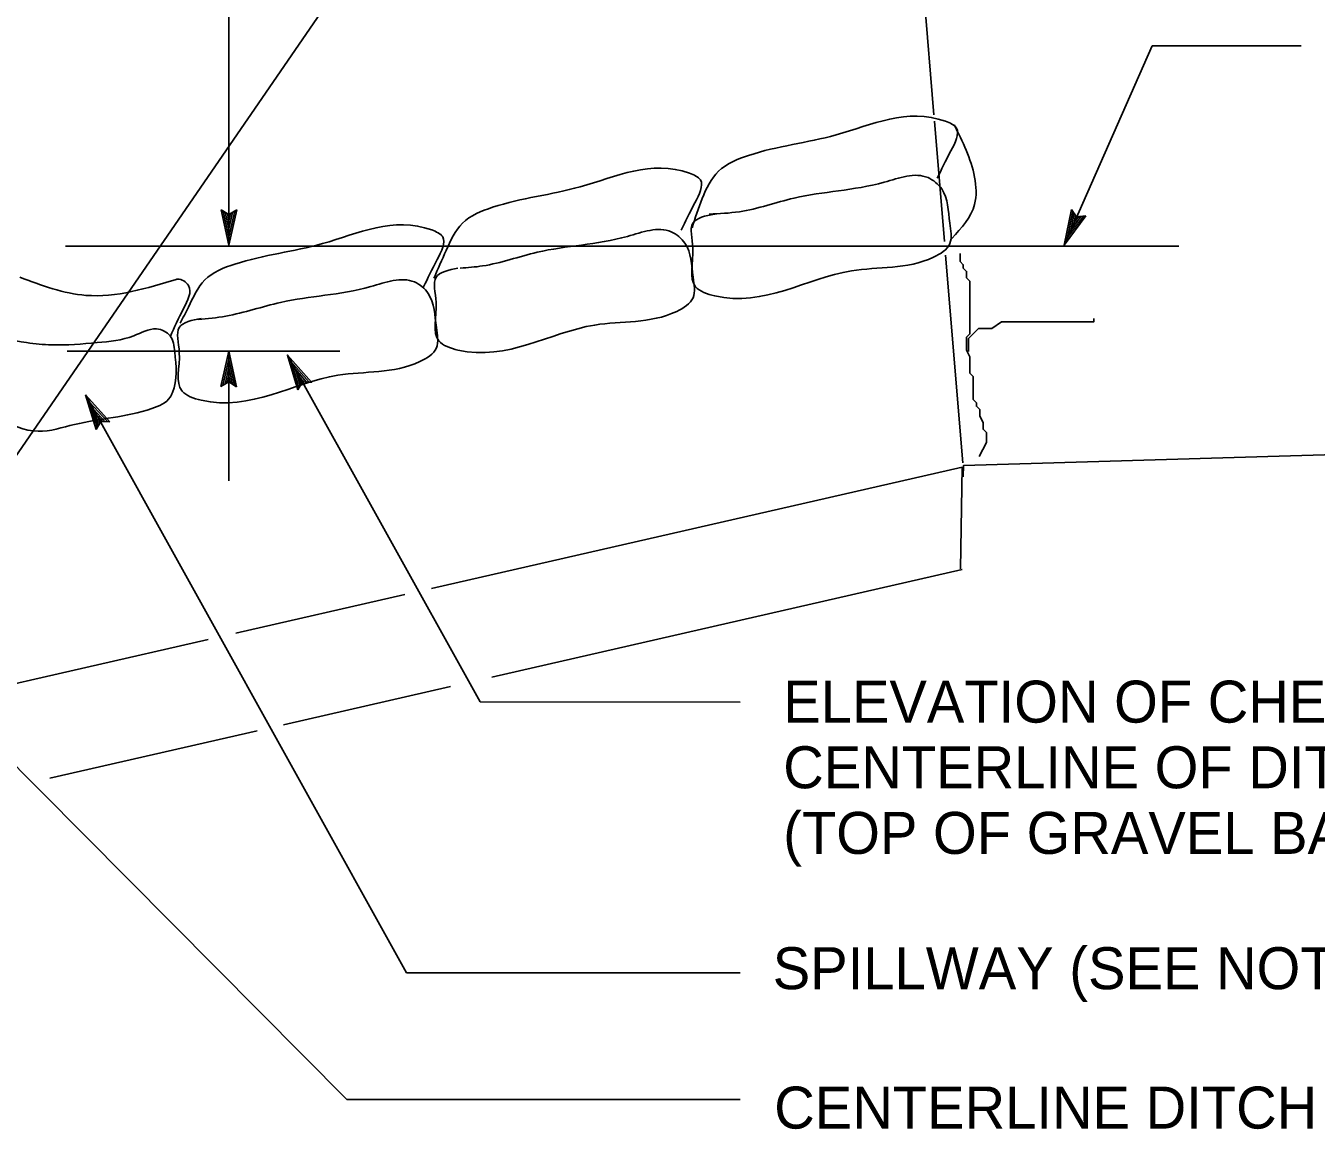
# Model space of a CAD drawing. Extents: x -894 to 866, y -476 to 714.
# Drawn here: x 334.8 to 549.8, y -170.8 to 13.1 of the extents above; entities that cross this region are included whole.
import ezdxf

# ---------------------------------------------------------------- set-up
doc = ezdxf.new("R2010")
doc.units = 0
for name, color, linetype in [('1 Control', 7, 'Continuous'), ('57 Undefined', 7, 'Continuous'), ('60 Nongeo Data', 7, 'Continuous'), ('63 Seal and Sig', 7, 'Continuous')]:
    doc.layers.add(name, color=color, linetype=linetype)

msp = doc.modelspace()

# ---------------------------------------------------------------- linework, layer by layer
at = {"layer": '1 Control'}
for points in [[(493.6606, -58.6934), (494.8575, -56.3198), (494.8575, -55.7722), (494.8575, -55.2242), (494.8575, -54.6761), (494.3087, -54.1277), (494.3087, -53.5797), (494.3087, -53.0316), (493.7602, -51.936), (493.7602, -51.3879), (493.7602, -50.8403), (493.2114, -50.2923), (493.2114, -49.7442), (492.6626, -49.1962), (492.6626, -48.6482), (492.6626, -47.5521), (492.6622, -47.0045), (492.6622, -46.4561), (492.6626, -45.36), (492.1138, -44.812), (492.1134, -44.2643), (492.1138, -43.1683), (492.1138, -42.0726), (491.5646, -40.9765), (491.5646, -40.4285), (491.5646, -39.8805), (491.5646, -39.3325), (491.5646, -38.7848), (492.1138, -38.2368), (492.1138, -37.6888), (492.1134, -36.5923), (492.1134, -36.0447), (492.1138, -35.4966), (492.1138, -34.4006), (492.1138, -33.8529), (492.1138, -33.3049), (492.1138, -32.7569), (492.1138, -32.2088), (492.1138, -31.6608), (492.1138, -31.1128), (492.1138, -30.5652), (492.1138, -30.0171), (492.1138, -29.4691), (491.5646, -28.9211), (491.5654, -28.3734), (491.5646, -27.8254), (491.0162, -27.2774), (491.0162, -26.7293), (490.4673, -26.1809), (490.4673, -25.6333), (490.4673, -25.0852), (490.4673, -24.8679)], [(491.9024, -41.1825), (491.9024, -38.9907), (493, -37.8947), (493.5488, -37.3466), (495.1953, -37.3466), (495.7441, -37.3466), (497.3902, -36.251), (497.9394, -36.251), (499.0362, -36.251), (499.585, -36.251), (500.6831, -36.251), (501.2319, -36.251), (501.7803, -36.251), (502.3291, -36.251), (502.8779, -36.251), (503.9756, -36.251), (505.0728, -36.251), (506.1709, -36.251), (507.2681, -36.251), (507.8169, -36.251), (509.463, -36.251), (510.0122, -36.251), (511.1094, -36.251), (511.6582, -36.251), (512.2071, -36.251), (512.7559, -36.251), (512.7559, -36.251), (512.7559, -35.7025)], [(490.9961, -62.0899), (491.065, -60.1773), (556.8164, -58.2285)]]:
    msp.add_lwpolyline(points, dxfattribs=at)
at = {"layer": '57 Undefined'}
for p, q in [((278.4363, -138.1941), (456.3395, 120.7294)), ((368.6184, -23.4829), (367.3341, -17.5719)), ((367.3341, -17.5719), (367.3341, -17.5719)), ((367.3341, -17.5719), (368.6396, -18.3648)), ((368.6207, -22.1136), (367.6865, -17.8045)), ((368.6318, -20.7632), (368.027, -17.9801)), ((368.6385, -19.4038), (368.3798, -18.2128)), ((369.9621, -17.5829), (368.6184, -23.4829)), ((369.6105, -17.7943), (368.6247, -22.1246)), ((369.2558, -18.023), (368.6318, -20.7632)), ((368.914, -18.1951), (368.6385, -19.4038)), ((368.6396, -18.3648), (369.9621, -17.5829)), ((369.9621, -17.5829), (369.9621, -17.5829)), ((507.8417, -23.4341), (509.0193, -17.501)), ((511.4252, -18.5581), (507.8417, -23.4341)), ((511.0189, -18.612), (508.3886, -22.1908)), ((508.3894, -22.1789), (509.25, -17.8545)), ((508.9378, -20.9451), (509.4921, -18.1514)), ((510.6023, -18.6805), (508.9378, -20.9451)), ((509.0193, -17.501), (509.0193, -17.501)), ((509.0193, -17.501), (509.9008, -18.7482)), ((509.4858, -19.701), (509.7228, -18.5057)), ((510.2201, -18.7018), (509.4858, -19.701)), ((509.9008, -18.7482), (511.4252, -18.5581)), ((511.4252, -18.5581), (511.4252, -18.5581)), ((526.9314, -23.6309), (341.3763, -23.6211)), ((368.6184, -23.4829), (368.6184, -23.4829)), ((507.8417, -23.4341), (507.8417, -23.4341)), ((387.0959, -41.121), (341.6594, -41.1187)), ((367.294, -47.0395), (368.6184, -41.1356)), ((367.6444, -46.8269), (368.6168, -42.4935)), ((368.6184, -41.1356), (368.6184, -41.1356)), ((368.6184, -41.1356), (369.9219, -47.0419)), ((368.6184, -62.745), (368.6184, -41.1356)), ((368.6207, -42.5045), (369.5688, -46.8104)), ((378.3865, -41.7706), (378.3865, -41.7706)), ((367.9987, -46.597), (368.614, -43.8549)), ((368.614, -43.8549), (369.2278, -46.636)), ((368.6136, -46.2533), (367.294, -47.0395)), ((367.294, -47.0395), (367.294, -47.0395)), ((368.34, -46.4238), (368.6117, -45.2143)), ((368.6117, -45.2143), (368.8739, -46.4041)), ((369.9219, -47.0419), (368.6136, -46.2533)), ((369.9219, -47.0419), (369.9219, -47.0419)), ((382.3983, -46.2978), (382.3983, -46.2978)), ((344.733, -48.4242), (398.2219, -144.7358)), ((346.5373, -54.2001), (344.733, -48.4242)), ((344.733, -48.4242), (344.733, -48.4242)), ((344.733, -48.4242), (348.8145, -52.8883)), ((380.101, -47.5738), (380.101, -47.5738)), ((346.7346, -53.8403), (345.4105, -49.6017)), ((345.4192, -49.6088), (348.3928, -52.8647)), ((346.9263, -53.4643), (346.0885, -50.7816)), ((346.0885, -50.7816), (348.0101, -52.8836)), ((347.2873, -52.8592), (346.5373, -54.2001)), ((347.1357, -53.1438), (346.7661, -51.9604)), ((346.7661, -51.9604), (347.5881, -52.86)), ((348.8145, -52.8883), (347.2873, -52.8592)), ((348.8145, -52.8883), (348.8145, -52.8883)), ((346.5373, -54.2001), (346.5373, -54.2001))]:
    msp.add_line(p, q, dxfattribs=at)
msp.add_lwpolyline([(380.101, -47.5738), (378.3865, -41.7706), (382.3987, -46.2978), (381.9916, -46.2836), (379.0546, -42.9659), (380.305, -47.2214), (380.5089, -46.8702), (379.705, -44.149), (381.5845, -46.2694), (381.1774, -46.2553), (380.3644, -45.3383), (380.7128, -46.5183), (380.8715, -46.245), (382.3987, -46.2978), (380.8715, -46.245)], close=True, dxfattribs=at)
at = {"layer": '60 Nongeo Data'}
for p, q in [((486.1292, -1.7254), (481.0032, 60.0181)), ((487.8544, -22.8317), (486.1922, -2.8113)), ((490.9433, -59.7084), (488.0705, -25.1069)), ((490.8142, -60.4509), (490.5256, -77.3773))]:
    msp.add_line(p, q, dxfattribs=at)
for points in [[(402.4041, -80.6532), (490.8142, -60.4509)], [(490.8016, -77.5316), (412.4699, -95.4453)], [(369.7818, -88.1076), (397.9695, -81.6666)], [(324.346, -98.4898), (365.1491, -89.1662)], [(405.5337, -97.0316), (377.7376, -103.3882)], [(373.338, -104.3945), (338.7657, -112.3008)]]:
    msp.add_lwpolyline(points, dxfattribs=at)
for points in [[(486.6736, -12.2864), (488.952, -7.7392), (489.8634, -3.9498), (488.0402, -2.8132), (469.8158, -5.0869), (455.2355, -8.4971), (450.2237, -11.1494), (447.4907, -15.6963), (445.8229, -20.549)], [(489.4807, -3.4073), (492.8984, -12.1231), (492.8984, -16.6699), (489.1016, -22.3537)], [(444.0127, -20.9356), (446.2911, -16.3884), (447.2025, -12.5987), (445.3792, -11.4624), (427.1549, -13.7357), (412.5746, -17.1459), (407.5628, -19.7986), (404.8297, -24.3455), (402.7963, -28.9624)], [(449.595, -18.2671), (445.9497, -19.7829), (445.9497, -23.9506), (446.4056, -30.3923), (449.595, -31.9081), (472.376, -27.74), (486.0445, -25.4667), (488.7784, -23.1931), (488.7784, -19.7829), (487.4114, -14.0994), (485.1339, -12.2046), (477.843, -12.9624), (462.8087, -15.6148), (453.6954, -17.888), (448.684, -18.2671)], [(401.0691, -30.4002), (403.347, -25.8533), (404.2585, -22.064), (402.436, -20.9274), (384.2109, -23.201), (369.631, -26.6112), (364.62, -29.2636), (361.8853, -33.8104), (360.5184, -36.4632)], [(406.8057, -27.2978), (403.1604, -28.8136), (403.1604, -32.9813), (403.6167, -39.423), (406.8057, -40.9388), (429.5868, -36.7703), (443.2552, -34.497), (445.9891, -32.2238), (445.9891, -28.8136), (444.6222, -23.1297), (442.345, -21.2349), (435.0537, -21.9927), (420.0195, -24.6451), (410.9065, -26.9187), (407.188, -27.2884)], [(333.7787, -28.8128), (344.8102, -31.823), (360.0519, -29.101)], [(358.8987, -38.601), (361.0778, -34.0061), (361.9074, -30.1978), (360.0609, -29.1006), (359.896, -29.1041)], [(364.0168, -35.6592), (360.3715, -37.175), (360.3715, -41.3431), (360.8278, -47.7844), (364.0168, -49.3002), (386.7979, -45.1321), (400.4663, -42.8588), (403.2002, -40.5852), (403.2002, -37.175), (401.8333, -31.4915), (399.5561, -29.5966), (392.2648, -30.3545), (377.2306, -33.0069), (368.1176, -35.2801), (363.5337, -35.8592)], [(318.6027, -45.7604), (315.5649, -44.245), (314.4256, -41.2139), (315.5649, -35.1502), (316.7043, -32.877), (318.6027, -32.1191), (321.6401, -34.0136), (334.9287, -39.6978), (339.1058, -40.0769), (346.6995, -39.6978), (352.7743, -38.5612), (356.5712, -37.4242), (358.8491, -38.5612), (359.6085, -41.2139), (359.2286, -48.034), (358.8491, -48.7923), (355.8121, -50.6864), (342.9023, -53.3391), (336.8279, -54.4761), (330.3728, -52.2025), (323.9181, -48.034), (321.6401, -47.2765), (317.0838, -45.0025)]]:
    msp.add_spline(points, degree=3, dxfattribs=at)
at = {"layer": '63 Seal and Sig'}
for p, q in [((368.6184, -23.4829), (368.6184, 22.3005)), ((522.4921, 9.7785), (508.0374, -23.0423)), ((547.3033, 9.7772), (522.4921, 9.7785)), ((378.3865, -41.7706), (410.4982, -99.5906)), ((312.8421, -89.9001), (388.3112, -165.8133)), ((453.8197, -99.5926), (410.4982, -99.5906)), ((453.8176, -144.7385), (398.2219, -144.7358)), ((453.8165, -165.8166), (388.3112, -165.8133))]:
    msp.add_line(p, q, dxfattribs=at)

# ---------------------------------------------------------------- texts
at = {"layer": '57 Undefined'}
for s, p in [('ELEVATION OF CHECK DAM AT ', (461.0068, -103.0326)), ('CENTERLINE OF DITCH OR SWALE CHECK ', (461.0068, -113.9696)), ('(TOP OF GRAVEL BAG)', (461.0068, -124.9067)), ('SPILLWAY (SEE NOTE 1)', (459.2591, -147.4538)), ('CENTERLINE DITCH OR SWALE', (459.5035, -170.6844))]:
    msp.add_text(s, height=7, dxfattribs=at).set_placement(p)

doc.saveas('drawing.dxf')
